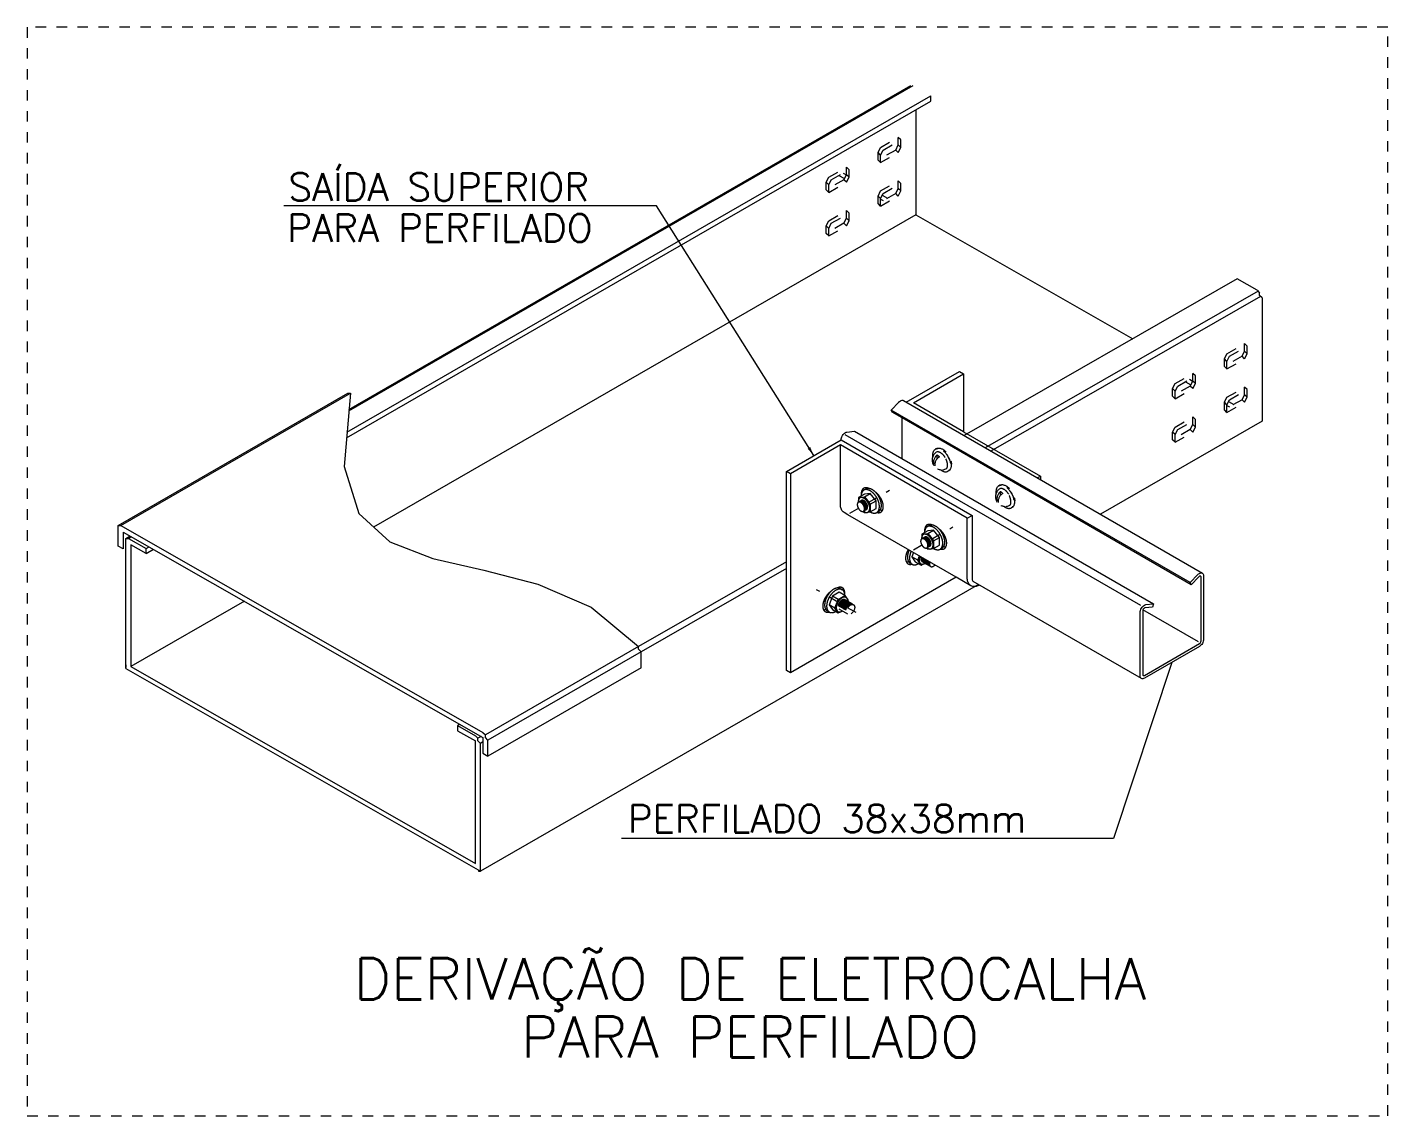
# Model space of a CAD drawing. Header units: millimetres. Extents: x 182 to 575, y -105 to 95.
# Drawn here: x 538.17 to 551.14, y 45.66 to 56.05 of the extents above; entities that cross this region are included whole.
import ezdxf
from ezdxf.enums import TextEntityAlignment as Align

# ---------------------------------------------------------------- set-up
doc = ezdxf.new("R2010")
doc.units = ezdxf.units.MM
doc.header["$MEASUREMENT"] = 0
doc.linetypes.add('DASHDOT', pattern=[1, 0.5, -0.25, 0, -0.25])
doc.linetypes.add('HIDDEN', pattern=[0.375, 0.25, -0.125])
doc.layers.add('auxiliar eletrica', color=1, linetype='Continuous')
for name, color, linetype, lineweight in [('auxiliar eletrica am', 2, 'Continuous', 20), ('auxiliar eletrica vd', 3, 'Continuous', 20), ('TEXTO ELETRICA', 2, 'Continuous', 20)]:
    doc.layers.add(name, color=color, linetype=linetype, lineweight=lineweight)
doc.styles.add('ROMANS', font='romans')
doc.styles.get("Standard").update_dxf_attribs({"font": 'romans.shx'})
doc.dimstyles.new('PAPER', dxfattribs={"dimtxt": 2.5, "dimasz": 2.5, "dimexe": 1.25, "dimexo": 0.625, "dimtad": 1, "dimdec": 4, "dimdsep": 46, "dimlunit": 6, "dimtxsty": 'Standard', "dimcen": 2.5, "dimadec": 0, "dimazin": 0, "dimtfac": 1, "dimtdec": 4, "dimtmove": 0, "dimatfit": 3, "dimfxl": 1, "dimtolj": 1, "dimtzin": 0, "dimarcsym": 0})

# ---------------------------------------------------------------- blocks, each defined once
blk = doc.blocks.new('detalhe perfilado')
at = {"layer": 'auxiliar eletrica', "lineweight": 0}
for p, q in [((12551.83, -3002.45), (12554.87, -3004.19)), ((12554.14, -3001.14), (12556.1, -3002.26)), ((12574.5, -3015.41), (12575.92, -3016.22)), ((12575.39, -3013.28), (12578.23, -3014.9))]:
    blk.add_line(p, q, dxfattribs=at)
at = {"layer": 'auxiliar eletrica', "linetype": 'HIDDEN', "lineweight": 0, "ltscale": 2.5}
for p, q in [((12740.64, -3114.94), (12743.68, -3116.68)), ((12742.95, -3113.62), (12744.91, -3114.74)), ((12763.31, -3127.89), (12764.73, -3128.7)), ((12764.2, -3125.77), (12767.04, -3127.39)), ((12604.97, -3151.42), (12604.47, -3151.69)), ((12605.36, -3156.93), (12605.39, -3154.87)), ((12611.7, -3163.49), (12611.2, -3163.76)), ((12557.82, -3186.57), (12579.38, -3174.13)), ((12639.52, -3171.37), (12639.02, -3171.64)), ((12565.7, -3177.78), (12568.88, -3175.94)), ((12568.88, -3181.74), (12572.06, -3179.9)), ((12639.92, -3176.88), (12639.95, -3174.82)), ((12646.25, -3183.44), (12645.75, -3183.71)), ((12592.38, -3206.52), (12613.93, -3194.08)), ((12600.25, -3197.73), (12603.43, -3195.89)), ((12603.43, -3201.69), (12606.62, -3199.85)), ((12594.75, -3212.33), (12591.57, -3210.5)), ((12601.8, -3215.7), (12597.09, -3212.98)), ((12561.15, -3240.82), (12539.59, -3228.38)), ((12551.43, -3233.67), (12548.25, -3231.83)), ((12549.6, -3238.4), (12546.41, -3236.57)), ((12556.64, -3241.77), (12551.93, -3239.05)), ((12559.79, -3236.55), (12555.08, -3233.83))]:
    blk.add_line(p, q, dxfattribs=at)
for points in [[(12573.12, -2989.97), (12574.5, -2987.22)], [(12582.77, -2988.6), (12573.12, -2994.11)], [(12574.5, -2987.22), (12584.15, -2981.7)], [(12574.5, -2991.35), (12575.88, -2988.6)], [(12575.88, -2988.6), (12585.53, -2983.08)], [(12582.77, -2988.6), (12584.15, -2985.84)], [(12584.15, -2989.97), (12582.77, -2988.6)], [(12585.53, -2983.08), (12584.15, -2981.7)], [(12585.53, -2983.08), (12584.15, -2981.7)], [(12584.15, -2985.84), (12584.15, -2981.7)], [(12585.53, -2987.22), (12584.15, -2985.84)], [(12584.15, -2989.97), (12585.53, -2987.22)], [(12585.53, -2984.46), (12585.53, -2983.08)], [(12585.53, -2987.22), (12585.53, -2984.46)], [(12573.12, -2992.73), (12573.12, -2989.97)], [(12574.5, -2991.35), (12573.12, -2989.97)], [(12574.5, -2995.49), (12573.12, -2994.11), (12573.12, -2992.73)], [(12574.5, -2995.49), (12584.15, -2989.97)], [(12574.5, -2995.49), (12574.5, -2991.35)], [(12544.89, -3006.22), (12546.27, -3003.47)], [(12546.27, -3003.47), (12555.93, -2997.95)], [(12547.65, -3004.84), (12557.3, -2999.33)], [(12554.55, -3004.84), (12555.93, -3002.09)], [(12557.3, -2999.33), (12555.93, -2997.95)], [(12557.3, -2999.33), (12555.93, -2997.95)], [(12555.93, -3002.09), (12555.93, -2997.95)], [(12557.3, -3003.47), (12555.93, -3002.09)], [(12555.93, -3006.22), (12557.3, -3003.47)], [(12557.3, -3000.71), (12557.3, -2999.33)], [(12557.3, -3003.47), (12557.3, -3000.71)], [(12554.55, -3004.84), (12544.89, -3010.36)], [(12544.89, -3008.98), (12544.89, -3006.22)], [(12546.27, -3007.6), (12544.89, -3006.22)], [(12546.27, -3011.74), (12544.89, -3010.36), (12544.89, -3008.98)], [(12546.27, -3007.6), (12547.65, -3004.84)], [(12546.27, -3011.74), (12555.93, -3006.22)], [(12546.27, -3011.74), (12546.27, -3007.6)], [(12555.93, -3006.22), (12554.55, -3004.84)], [(12573.12, -3013.68), (12574.5, -3010.92)], [(12574.5, -3010.92), (12584.15, -3005.41)], [(12575.88, -3012.3), (12585.53, -3006.78)], [(12582.77, -3012.3), (12584.15, -3009.54)], [(12585.53, -3006.78), (12584.15, -3005.41)], [(12585.53, -3006.78), (12584.15, -3005.41)], [(12584.15, -3009.54), (12584.15, -3005.41)], [(12585.53, -3010.92), (12584.15, -3009.54)], [(12584.15, -3013.68), (12585.53, -3010.92)], [(12585.53, -3008.16), (12585.53, -3006.78)], [(12585.53, -3010.92), (12585.53, -3008.16)], [(12582.77, -3012.3), (12573.12, -3017.82)], [(12573.12, -3016.44), (12573.12, -3013.68)], [(12574.5, -3015.06), (12573.12, -3013.68)], [(12574.5, -3019.2), (12573.12, -3017.82), (12573.12, -3016.44)], [(12574.5, -3015.06), (12575.88, -3012.3)], [(12574.5, -3019.2), (12584.15, -3013.68)], [(12574.5, -3019.2), (12574.5, -3015.06)], [(12584.15, -3013.68), (12582.77, -3012.3)], [(12546.27, -3027.17), (12555.93, -3021.65)], [(12547.65, -3028.55), (12557.3, -3023.03)], [(12554.55, -3028.55), (12555.93, -3025.79)], [(12557.3, -3023.03), (12555.93, -3021.65)], [(12557.3, -3023.03), (12555.93, -3021.65)], [(12555.93, -3025.79), (12555.93, -3021.65)], [(12557.3, -3027.17), (12555.93, -3025.79)], [(12557.3, -3024.41), (12557.3, -3023.03)], [(12557.3, -3027.17), (12557.3, -3024.41)], [(12544.89, -3029.93), (12546.27, -3027.17)], [(12554.55, -3028.55), (12544.89, -3034.07)], [(12544.89, -3032.69), (12544.89, -3029.93)], [(12546.27, -3031.31), (12544.89, -3029.93)], [(12546.27, -3035.45), (12544.89, -3034.07), (12544.89, -3032.69)], [(12546.27, -3031.31), (12547.65, -3028.55)], [(12546.27, -3035.45), (12555.93, -3029.93)], [(12546.27, -3035.45), (12546.27, -3031.31)], [(12555.93, -3029.93), (12554.55, -3028.55)], [(12555.93, -3029.93), (12557.3, -3027.17)], [(12761.93, -3102.46), (12763.31, -3099.7)], [(12763.31, -3099.7), (12772.96, -3094.18)], [(12764.69, -3101.08), (12774.34, -3095.56)], [(12771.58, -3101.08), (12772.96, -3098.32)], [(12772.96, -3098.32), (12772.96, -3094.18)], [(12774.34, -3095.56), (12772.96, -3094.18)], [(12774.34, -3095.56), (12772.96, -3094.18)], [(12774.34, -3099.7), (12772.96, -3098.32)], [(12772.96, -3102.46), (12774.34, -3099.7)], [(12774.34, -3096.94), (12774.34, -3095.56)], [(12774.34, -3099.7), (12774.34, -3096.94)], [(12771.58, -3101.08), (12761.93, -3106.6)], [(12761.93, -3105.22), (12761.93, -3102.46)], [(12763.31, -3103.84), (12761.93, -3102.46)], [(12763.31, -3107.98), (12761.93, -3106.6), (12761.93, -3105.22)], [(12763.31, -3103.84), (12764.69, -3101.08)], [(12763.31, -3107.98), (12772.96, -3102.46)], [(12763.31, -3107.98), (12763.31, -3103.84)], [(12772.96, -3102.46), (12771.58, -3101.08)], [(12735.08, -3115.95), (12744.74, -3110.43)], [(12736.46, -3117.33), (12746.12, -3111.81)], [(12743.36, -3117.33), (12744.74, -3114.57)], [(12746.12, -3111.81), (12744.74, -3110.43)], [(12746.12, -3111.81), (12744.74, -3110.43)], [(12744.74, -3114.57), (12744.74, -3110.43)], [(12746.12, -3115.95), (12744.74, -3114.57)], [(12746.12, -3113.19), (12746.12, -3111.81)], [(12746.12, -3115.95), (12746.12, -3113.19)], [(12733.7, -3118.71), (12735.08, -3115.95)], [(12743.36, -3117.33), (12733.7, -3122.85)], [(12733.7, -3121.47), (12733.7, -3118.71)], [(12735.08, -3120.09), (12733.7, -3118.71)], [(12735.08, -3124.23), (12733.7, -3122.85), (12733.7, -3121.47)], [(12735.08, -3120.09), (12736.46, -3117.33)], [(12735.08, -3124.23), (12744.74, -3118.71)], [(12735.08, -3124.23), (12735.08, -3120.09)], [(12744.74, -3118.71), (12743.36, -3117.33)], [(12744.74, -3118.71), (12746.12, -3115.95)], [(12763.31, -3123.41), (12772.96, -3117.89)], [(12764.69, -3124.79), (12774.34, -3119.27)], [(12771.58, -3124.79), (12772.96, -3122.03)], [(12774.34, -3119.27), (12772.96, -3117.89)], [(12774.34, -3119.27), (12772.96, -3117.89)], [(12772.96, -3122.03), (12772.96, -3117.89)], [(12774.34, -3123.41), (12772.96, -3122.03)], [(12774.34, -3120.65), (12774.34, -3119.27)], [(12774.34, -3123.41), (12774.34, -3120.65)], [(12761.93, -3126.17), (12763.31, -3123.41)], [(12771.58, -3124.79), (12761.93, -3130.31)], [(12761.93, -3128.93), (12761.93, -3126.17)], [(12763.31, -3127.55), (12761.93, -3126.17)], [(12763.31, -3131.69), (12761.93, -3130.31), (12761.93, -3128.93)], [(12763.31, -3127.55), (12764.69, -3124.79)], [(12763.31, -3131.69), (12772.96, -3126.17)], [(12763.31, -3131.69), (12763.31, -3127.55)], [(12772.96, -3126.17), (12771.58, -3124.79)], [(12772.96, -3126.17), (12774.34, -3123.41)], [(12735.08, -3139.66), (12744.74, -3134.14)], [(12736.46, -3141.04), (12746.12, -3135.52)], [(12746.12, -3135.52), (12744.74, -3134.14)], [(12746.12, -3135.52), (12744.74, -3134.14)], [(12744.74, -3138.28), (12744.74, -3134.14)], [(12746.12, -3136.9), (12746.12, -3135.52)], [(12746.12, -3139.66), (12746.12, -3136.9)], [(12733.7, -3142.42), (12735.08, -3139.66)], [(12743.36, -3141.04), (12733.7, -3146.56)], [(12733.7, -3145.18), (12733.7, -3142.42)], [(12735.08, -3143.8), (12733.7, -3142.42)], [(12735.08, -3143.8), (12736.46, -3141.04)], [(12735.08, -3147.94), (12744.74, -3142.42)], [(12735.08, -3147.94), (12735.08, -3143.8)], [(12743.36, -3141.04), (12744.74, -3138.28)], [(12744.74, -3142.42), (12743.36, -3141.04)], [(12746.12, -3139.66), (12744.74, -3138.28)], [(12744.74, -3142.42), (12746.12, -3139.66)], [(12735.08, -3147.94), (12733.7, -3146.56), (12733.7, -3145.18)], [(12562.51, -3178.06), (12564.1, -3177.92)], [(12562.51, -3178.06), (12563.22, -3178.32)], [(12564.1, -3177.92), (12565.7, -3177.78)], [(12564.39, -3178.14), (12565.69, -3177.78)], [(12565.7, -3177.78), (12567.29, -3179.76)], [(12565.7, -3177.78), (12566.13, -3178.98)], [(12567.29, -3179.76), (12568.88, -3181.74), (12568.88, -3185.98)], [(12567.74, -3180.95), (12568.88, -3181.74), (12568.52, -3183.02)], [(12568.39, -3185.15), (12568.88, -3185.98), (12567.67, -3186.02)], [(12597.07, -3198.01), (12598.66, -3197.87)], [(12597.07, -3198.01), (12597.78, -3198.27)], [(12598.66, -3197.87), (12600.25, -3197.73)], [(12598.95, -3198.09), (12600.24, -3197.73)], [(12600.25, -3197.73), (12601.84, -3199.71)], [(12600.25, -3197.73), (12600.68, -3198.93)], [(12601.84, -3199.71), (12603.43, -3201.69), (12603.43, -3205.93)], [(12602.29, -3200.9), (12603.43, -3201.69), (12603.08, -3202.97)], [(12594.75, -3212.33), (12595.67, -3209.97)], [(12594.75, -3212.33), (12595.57, -3211.36)], [(12595.67, -3209.97), (12595.67, -3209.96)], [(12602.94, -3205.1), (12603.43, -3205.93), (12602.22, -3205.97)], [(12595.67, -3213.64), (12594.75, -3212.33)], [(12595.71, -3213.28), (12594.75, -3212.34)], [(12596.59, -3214.95), (12595.67, -3213.64)], [(12596.59, -3214.95), (12596.45, -3214.2)], [(12550.51, -3236.04), (12551.43, -3233.67), (12555.11, -3231.55)], [(12551.32, -3235.05), (12551.43, -3233.67), (12552.72, -3233.34)], [(12554.64, -3232.38), (12555.11, -3231.55), (12555.74, -3232.58)], [(12549.6, -3238.4), (12550.51, -3236.04)], [(12549.6, -3238.4), (12550.42, -3237.43)], [(12550.51, -3239.71), (12549.6, -3238.4)], [(12550.56, -3239.35), (12549.6, -3238.41)], [(12551.43, -3241.02), (12550.51, -3239.71)], [(12551.43, -3241.02), (12551.3, -3240.28)]]:
    blk.add_lwpolyline(points, dxfattribs=at)
for points in [[(12573.5, -3185.67, 0.156834), (12574.5, -3184.56, 0.106618), (12574.96, -3182.45, 0.072348), (12574.63, -3180.15, 0.05876), (12573.5, -3177.53, 0.05876), (12571.8, -3175.25, 0.072348), (12569.98, -3173.81, 0.106618), (12567.91, -3173.15, 0.156834), (12566.45, -3173.46, 0.0009), (12566.44, -3173.47), (12565.36, -3174.1, 0.155912), (12564.36, -3175.2, 0.104464), (12563.91, -3177.27, 0.072348)], [(12563.96, -3176.6, -0.017356), (12563.94, -3176.08, -0.106608), (12564.37, -3174.1, -0.156954), (12565.3, -3173.06, -0.156954), (12566.67, -3172.77, -0.084212), (12568.22, -3173.19, -0.000076)], [(12572.41, -3186.3, 0.156834), (12573.42, -3185.19, 0.106618), (12573.87, -3183.07, 0.072348), (12573.54, -3180.78, 0.05876), (12572.41, -3178.16, 0.05876), (12570.71, -3175.88, 0.072348), (12568.89, -3174.44, 0.106618), (12566.83, -3173.78, 0.156834), (12565.37, -3174.09, 0.0009), (12565.36, -3174.1, 0.106618)], [(12566.38, -3173.51, -0.04001), (12566.64, -3172.78, -0.002357), (12566.65, -3172.76, -0.156954)], [(12564.04, -3179.73), (12562.38, -3180.69, 0.156834), (12561.98, -3181.13, 0.106618), (12561.8, -3181.98, 0.072348), (12561.93, -3182.89, 0.05876), (12562.38, -3183.94, 0.05876), (12563.06, -3184.85, 0.072348), (12563.78, -3185.42, 0.106618), (12564.61, -3185.69, 0.156834), (12565.19, -3185.56, 0.001889), (12565.2, -3185.56), (12566.85, -3184.6)], [(12568.88, -3185.98), (12572.06, -3184.14), (12572.06, -3179.9), (12568.88, -3175.94), (12565.7, -3176.23), (12565.7, -3176.23), (12562.51, -3178.06), (12562.47, -3179.38, 0.075548), (12562.32, -3180.34, 0.018441), (12562.34, -3180.71)], [(12562.38, -3180.69, -0.156954), (12562.96, -3180.56, -0.106608), (12563.78, -3180.83, -0.072297), (12564.51, -3181.4, -0.058704), (12565.19, -3182.31, -0.058704), (12565.64, -3183.35, -0.072297), (12565.78, -3184.27, -0.106608), (12565.6, -3185.12, -0.156954), (12565.2, -3185.56, -0.156954)], [(12567.48, -3186.11, 0.038837), (12567.69, -3186, 0.156834), (12568.32, -3185.31, 0.106618), (12568.61, -3183.97, 0.072348), (12568.4, -3182.52, 0.05876), (12567.69, -3180.87, 0.05876), (12566.62, -3179.43, 0.072348), (12565.47, -3178.52, 0.106618), (12564.17, -3178.1, 0.156834), (12563.25, -3178.3, 0.156834), (12562.61, -3179, 0.030822), (12562.47, -3179.38)], [(12562.9, -3180.39, -0.156954), (12563.48, -3180.26, -0.106608), (12564.3, -3180.53, -0.072297), (12565.03, -3181.1, -0.058704), (12565.71, -3182.01, -0.058704), (12566.16, -3183.06, -0.072297), (12566.3, -3183.97, -0.106608), (12566.12, -3184.82, -0.156954), (12565.72, -3185.26, -0.156954)], [(12563.41, -3180.09, -0.156954), (12564, -3179.96, -0.106608), (12564.82, -3180.23, -0.072297), (12565.55, -3180.8, -0.058704), (12566.23, -3181.71, -0.058704), (12566.68, -3182.76, -0.072297), (12566.81, -3183.67, -0.106608), (12566.63, -3184.52, -0.156954), (12566.23, -3184.96, -0.156954)], [(12563.94, -3179.8, -0.156954), (12564.52, -3179.67, -0.106608), (12565.34, -3179.94, -0.072297), (12566.07, -3180.51, -0.058704), (12566.75, -3181.42, -0.058704), (12567.2, -3182.46, -0.072297), (12567.34, -3183.38, -0.106608), (12567.16, -3184.23, -0.156954), (12566.76, -3184.67, -0.156954)], [(12564.04, -3179.73, -0.006824), (12564.06, -3179.72, -0.156834)], [(12564.06, -3179.72, -0.156834), (12564.64, -3179.59, -0.106618), (12565.47, -3179.86, -0.072348), (12566.2, -3180.43, -0.05876), (12566.88, -3181.34, -0.05876), (12567.32, -3182.39, -0.072348), (12567.46, -3183.3, -0.106618), (12567.28, -3184.15, -0.156834), (12566.88, -3184.59, -0.006824), (12566.85, -3184.6, -0.106618)], [(12571.81, -3175.26, -0.053413), (12573.03, -3176.31, -0.058704), (12574.63, -3178.45, -0.058704), (12575.68, -3180.9, -0.072297), (12576, -3183.05, -0.106608), (12575.57, -3185.03, -0.156954), (12574.63, -3186.07, -0.156954), (12573.27, -3186.36, -0.03884), (12572.53, -3186.23, -0.000076)], [(12565.08, -3185.62), (12565.7, -3186.27), (12566.62, -3186.18, 0.011945), (12566.77, -3186.2, 0.117283), (12567.48, -3186.11), (12568.88, -3185.98)], [(12565.15, -3185.58, 0.018441), (12565.47, -3185.78, 0.094553), (12566.62, -3186.18, 0.156834)], [(12568.92, -3185.97, 0.104684), (12570.95, -3186.61, 0.156834), (12572.41, -3186.3), (12573.5, -3185.67, 0.156834)], [(12568.92, -3185.97, 0.104684), (12570.95, -3186.61, 0.156834), (12572.41, -3186.3), (12573.5, -3185.67, 0.156834)], [(12575.56, -3185.05, -0.002357), (12575.54, -3185.05, -0.061626), (12574.39, -3184.79, -0.000076)], [(12603.43, -3205.93), (12606.62, -3204.09), (12606.62, -3199.85), (12603.43, -3195.89), (12600.25, -3196.18), (12600.25, -3196.18), (12597.07, -3198.01), (12597.03, -3199.33, 0.075548), (12596.88, -3200.29, 0.018441), (12596.89, -3200.66)], [(12608.05, -3205.62, 0.156834), (12609.06, -3204.51, 0.106618), (12609.51, -3202.4, 0.072348), (12609.18, -3200.1, 0.05876), (12608.05, -3197.48, 0.05876), (12606.35, -3195.2, 0.072348), (12604.53, -3193.76, 0.106618), (12602.47, -3193.1, 0.156834), (12601.01, -3193.41, 0.0009), (12601, -3193.42), (12599.91, -3194.05, 0.155912), (12598.92, -3195.15, 0.104464), (12598.46, -3197.22, 0.072348)], [(12598.51, -3196.55, -0.017356), (12598.49, -3196.03, -0.106608), (12598.92, -3194.05, -0.156954), (12599.86, -3193.01, -0.156954), (12601.22, -3192.72, -0.084212), (12602.78, -3193.14, -0.000076)], [(12606.97, -3206.25, 0.156834), (12607.97, -3205.14, 0.106618), (12608.43, -3203.02, 0.072348), (12608.09, -3200.73, 0.05876), (12606.97, -3198.11, 0.05876), (12605.27, -3195.83, 0.072348), (12603.44, -3194.39, 0.106618), (12601.38, -3193.73, 0.156834), (12599.92, -3194.04, 0.0009), (12599.91, -3194.05, 0.106618)], [(12600.93, -3193.46, -0.04001), (12601.19, -3192.73, -0.002357), (12601.2, -3192.71, -0.156954)], [(12606.36, -3195.21, -0.053413), (12607.59, -3196.26, -0.058704), (12609.18, -3198.4, -0.058704), (12610.24, -3200.85, -0.072297), (12610.55, -3203, -0.106608), (12610.12, -3204.98, -0.156954), (12609.19, -3206.02, -0.156954), (12607.82, -3206.31, -0.03884), (12607.09, -3206.18, -0.000076)], [(12598.59, -3199.68), (12596.93, -3200.64, 0.156834), (12596.53, -3201.08, 0.106618), (12596.35, -3201.93, 0.072348), (12596.48, -3202.84, 0.05876), (12596.93, -3203.89, 0.05876), (12597.61, -3204.8, 0.072348), (12598.34, -3205.37, 0.106618), (12599.16, -3205.64, 0.156834), (12599.75, -3205.51, 0.001889), (12599.75, -3205.51), (12601.41, -3204.55)], [(12596.93, -3200.64, -0.156954), (12597.51, -3200.51, -0.106608), (12598.34, -3200.78, -0.072297), (12599.07, -3201.35, -0.058704), (12599.75, -3202.26, -0.058704), (12600.2, -3203.3, -0.072297), (12600.33, -3204.22, -0.106608), (12600.15, -3205.07, -0.156954), (12599.75, -3205.51, -0.156954)], [(12602.03, -3206.06, 0.038837), (12602.25, -3205.95, 0.156834), (12602.88, -3205.26, 0.106618), (12603.17, -3203.92, 0.072348), (12602.96, -3202.47, 0.05876), (12602.25, -3200.82, 0.05876), (12601.17, -3199.38, 0.072348), (12600.02, -3198.47, 0.106618), (12598.72, -3198.05, 0.156834), (12597.8, -3198.25, 0.156834), (12597.17, -3198.95, 0.030822), (12597.03, -3199.33)], [(12597.43, -3200.35, -0.156954), (12598.02, -3200.22, -0.106608), (12598.84, -3200.49, -0.072297), (12599.57, -3201.06, -0.058704), (12600.25, -3201.97, -0.058704), (12600.7, -3203.02, -0.072297), (12600.83, -3203.93, -0.106608), (12600.65, -3204.78, -0.156954), (12600.25, -3205.22, -0.156954)], [(12597.95, -3200.05, -0.156954), (12598.53, -3199.92, -0.106608), (12599.36, -3200.19, -0.072297), (12600.08, -3200.76, -0.058704), (12600.77, -3201.67, -0.058704), (12601.22, -3202.72, -0.072297), (12601.35, -3203.63, -0.106608), (12601.17, -3204.48, -0.156954), (12600.77, -3204.92, -0.156954)], [(12598.47, -3199.76, -0.156954), (12599.06, -3199.63, -0.106608), (12599.88, -3199.9, -0.072297), (12600.61, -3200.47, -0.058704), (12601.29, -3201.38, -0.058704), (12601.74, -3202.42, -0.072297), (12601.87, -3203.34, -0.106608), (12601.69, -3204.19, -0.156954), (12601.29, -3204.63, -0.156954)], [(12598.59, -3199.68, -0.006824), (12598.62, -3199.67, -0.156834)], [(12598.62, -3199.67, -0.156834), (12599.2, -3199.54, -0.106618), (12600.02, -3199.81, -0.072348), (12600.75, -3200.38, -0.05876), (12601.43, -3201.29, -0.05876), (12601.88, -3202.34, -0.072348), (12602.01, -3203.25, -0.106618), (12601.83, -3204.1, -0.156834), (12601.43, -3204.54, -0.006824), (12601.41, -3204.55, -0.106618)], [(12589.6, -3206.46, 0.004301), (12589.5, -3206.62, 0.058704), (12588.44, -3209.08, 0.072297), (12588.13, -3211.22, 0.106608), (12588.56, -3213.21, 0.156954), (12589.5, -3214.25, 0.156954), (12590.86, -3214.54, 0.03884), (12591.6, -3214.41)], [(12590.63, -3213.85, -0.156834), (12589.63, -3212.74, -0.106618), (12589.17, -3210.62, -0.072348), (12589.5, -3208.33, -0.034834), (12590.1, -3206.74, -0.034834)], [(12591.71, -3214.48, -0.156834), (12590.71, -3213.37, -0.106618), (12590.25, -3211.25, -0.072348), (12590.59, -3208.96, -0.034834), (12591.18, -3207.37, -0.034834)], [(12592.49, -3208.12), (12591.57, -3210.5), (12593.41, -3213.11), (12593.41, -3213.11), (12596.59, -3214.95), (12597.75, -3214.33, 0.075548), (12598.65, -3213.97, 0.004317), (12598.73, -3213.93)], [(12595.93, -3210.11, 0.020722), (12595.72, -3210.71, 0.072348), (12595.51, -3212.16, 0.106618), (12595.8, -3213.49, 0.156834), (12596.43, -3214.19, 0.156834), (12597.35, -3214.39, 0.030822), (12597.75, -3214.33)], [(12599.63, -3205.57), (12600.25, -3206.22), (12601.17, -3206.13, 0.011945), (12601.32, -3206.15, 0.117283), (12602.03, -3206.06), (12603.43, -3205.93)], [(12599.71, -3205.53, 0.018441), (12600.02, -3205.73, 0.094553), (12601.17, -3206.13, 0.156834)], [(12603.48, -3205.92, 0.104684), (12605.51, -3206.56, 0.156834), (12606.97, -3206.25), (12608.05, -3205.62, 0.156834)], [(12603.48, -3205.92, 0.104684), (12605.51, -3206.56, 0.156834), (12606.97, -3206.25), (12608.05, -3205.62, 0.156834)], [(12610.12, -3205, -0.002357), (12610.09, -3205, -0.061626), (12608.94, -3204.74, -0.000076)], [(12588.57, -3213.23, 0.002357), (12588.59, -3213.23, 0.061626), (12589.74, -3212.97, 0.000076)], [(12588.57, -3213.23, 0.002357), (12588.59, -3213.23, 0.061626), (12589.74, -3212.97, 0.000076)], [(12595.2, -3214.15, -0.104684), (12593.17, -3214.79, -0.156834), (12591.71, -3214.48), (12590.63, -3213.85, -0.156834)], [(12547.16, -3229.51, 0.053413), (12545.94, -3230.56, 0.058704), (12544.34, -3232.7, 0.058704), (12543.29, -3235.15, 0.072297), (12542.98, -3237.3, 0.106608), (12543.4, -3239.28, 0.156954), (12544.34, -3240.32, 0.156954), (12545.71, -3240.61, 0.03884), (12546.44, -3240.48, 0.000076)], [(12545.47, -3239.92, -0.156834), (12544.47, -3238.81, -0.106618), (12544.01, -3236.69, -0.072348), (12544.35, -3234.4, -0.05876), (12545.47, -3231.78, -0.05876), (12547.18, -3229.5, -0.072348), (12549, -3228.06, -0.106618), (12551.06, -3227.4, -0.156834), (12552.52, -3227.71, -0.0009), (12552.53, -3227.72), (12553.61, -3228.34, -0.155912), (12554.61, -3229.45, -0.104464), (12555.07, -3231.52, -0.072348)], [(12546.56, -3240.55, -0.156834), (12545.56, -3239.44, -0.106618), (12545.1, -3237.32, -0.072348), (12545.43, -3235.03, -0.05876), (12546.56, -3232.41, -0.05876), (12548.26, -3230.12, -0.072348), (12550.08, -3228.69, -0.106618), (12552.15, -3228.02, -0.156834), (12553.61, -3228.34, -0.0009), (12553.61, -3228.34, -0.106618)], [(12555.11, -3231.55), (12551.93, -3229.71), (12548.25, -3231.83), (12546.41, -3236.57), (12548.25, -3239.18), (12548.25, -3239.18), (12551.43, -3241.02), (12552.59, -3240.4, 0.075548), (12553.5, -3240.04, 0.004317), (12553.57, -3240, 0.004317)], [(12555.92, -3232.7, 0.038837), (12555.72, -3232.56, 0.156834), (12554.8, -3232.36, 0.106618), (12553.5, -3232.78, 0.072348), (12552.35, -3233.69, 0.05876), (12551.27, -3235.13, 0.05876), (12550.56, -3236.78, 0.072348), (12550.35, -3238.23, 0.106618), (12550.64, -3239.57, 0.156834), (12551.27, -3240.26, 0.156834), (12552.2, -3240.46, 0.030822), (12552.59, -3240.4)], [(12555.02, -3230.85, 0.017356), (12555.03, -3230.33, 0.106608), (12554.61, -3228.34, 0.156954), (12553.67, -3227.31, 0.156954), (12552.3, -3227.01, 0.084212), (12550.75, -3227.44, 0.000076)], [(12552.59, -3227.76, 0.04001), (12552.33, -3227.03, 0.002357), (12552.33, -3227.01, 0.156954)], [(12556.76, -3234.8), (12556.95, -3234.16), (12556.41, -3233.4, 0.011945), (12556.35, -3233.26, 0.117283), (12555.92, -3232.7), (12555.11, -3231.55)], [(12556.64, -3234.73, 0.006604), (12556.64, -3234.6, 0.094553), (12556.41, -3233.4)], [(12543.41, -3239.3, 0.002357), (12543.43, -3239.3, 0.061626), (12544.59, -3239.04, 0.000076)], [(12550.05, -3240.22, -0.104684), (12548.02, -3240.86, -0.156834), (12546.56, -3240.55), (12545.47, -3239.92, -0.156834)]]:
    blk.add_lwpolyline(points, format="xyb", dxfattribs=at)
at = {"layer": 'auxiliar eletrica', "linetype": 'Continuous', "lineweight": 0, "ltscale": 0.3}
blk.add_lwpolyline([(12733.32, -3268), (12701.54, -3364.07), (12433.36, -3364.07)], dxfattribs=at)
at = {"layer": 'auxiliar eletrica', "linetype": 'HIDDEN', "lineweight": 0, "ltscale": 2.5}
for centre, start, end in [((12607.82, -3157.71), 119.14662, 268.04854), ((12607.85, -3157.75), 150.2447, 299.14662), ((12608.57, -3159.04), 127.29126, 200.77466), ((12609.31, -3160.37), 121.78227, 192.21695), ((12642.38, -3177.66), 119.14662, 268.04854), ((12642.4, -3177.7), 150.2447, 299.14662), ((12643.12, -3178.99), 127.29126, 200.77466), ((12643.86, -3180.32), 121.78227, 192.21695)]:
    blk.add_arc(centre, 5.24, start, end, dxfattribs=at)
at = {"layer": 'auxiliar eletrica', "linetype": 'HIDDEN', "lineweight": 0, "ltscale": 2.5, "extrusion": (0, 0, -1)}
for centre, start_param in [((12607.82, -3157.71), 2.223124), ((12608.32, -3157.43), 3.141593), ((12642.38, -3177.66), 2.223124), ((12642.87, -3177.38), 3.141593)]:
    blk.add_ellipse(centre, major_axis=(3.35, -6.01), ratio=0.57735, start_param=start_param, end_param=5.422031, dxfattribs=at)
at = {"layer": 'auxiliar eletrica', "linetype": 'HIDDEN', "lineweight": 0, "ltscale": 2.5}
for centre, major_axis, ratio, start_param, end_param in [((12608.34, -3157.47), (3.35, -6.01), 0.57735, 0, 2.280439), ((12607.85, -3157.75), (3.35, -6.01), 0.57735, -0.918469, 2.280439), ((12642.4, -3177.7), (3.35, -6.01), 0.57735, -0.918469, 2.280439), ((12642.9, -3177.42), (3.35, -6.01), 0.57735, 0, 2.280439), ((12598.69, -3210.39), (1.6, 2.59), 0.596436, 1.971628, 3.175882), ((12599.1, -3210.62), (1.6, 2.59), 0.596436, 1.971628, 3.175882), ((12599.45, -3210.83), (1.6, 2.59), 0.596436, 1.971628, 3.175882), ((12599.81, -3211.03), (1.6, 2.59), 0.596436, 1.971628, 3.175882), ((12600.17, -3211.24), (1.6, 2.59), 0.596436, 1.971628, 3.175882), ((12600.52, -3211.45), (1.6, 2.59), 0.596436, 1.971628, 3.175882), ((12600.93, -3211.68), (1.6, 2.59), 0.596436, 1.971628, 3.175882), ((12601.34, -3211.92), (1.6, 2.59), 0.596436, 1.971628, 3.175882), ((12601.7, -3212.12), (1.6, 2.59), 0.596436, 1.971628, 3.175882), ((12602.05, -3212.33), (1.6, 2.59), 0.596436, 1.971628, 3.175882), ((12602.41, -3212.54), (1.6, 2.59), 0.596436, 1.971628, 3.175882), ((12602.77, -3212.74), (1.6, 2.59), 0.596436, 1.971628, 3.175882), ((12603.34, -3213.07), (1.6, 2.59), 0.596436, 1.971628, 4.345847), ((12553.53, -3236.46), (1.6, 2.59), 0.596436, 0, 3.175882), ((12553.94, -3236.69), (1.6, 2.59), 0.596436, 0, 3.175882), ((12554.3, -3236.9), (1.6, 2.59), 0.596436, 0, 3.175882), ((12554.65, -3237.1), (1.6, 2.59), 0.596436, 0, 3.175882), ((12555.01, -3237.31), (1.6, 2.59), 0.596436, 0, 3.175882), ((12555.37, -3237.52), (1.6, 2.59), 0.596436, 0, 3.175882), ((12555.78, -3237.75), (1.6, 2.59), 0.596436, 0, 3.175882), ((12556.19, -3237.99), (1.6, 2.59), 0.596436, 0, 3.175882), ((12556.54, -3238.19), (1.6, 2.59), 0.596436, 0, 3.175882), ((12556.9, -3238.4), (1.6, 2.59), 0.596436, 0, 3.175882), ((12557.25, -3238.61), (1.6, 2.59), 0.596436, 0, 3.175882), ((12557.61, -3238.81), (1.6, 2.59), 0.596436, 0, 3.175882)]:
    blk.add_ellipse(centre, major_axis=major_axis, ratio=ratio, start_param=start_param, end_param=end_param, dxfattribs=at)
blk.add_ellipse((12558.19, -3239.14), major_axis=(1.6, 2.59), ratio=0.596436, dxfattribs=at)
for points in [[(12605.27, -3153.13), (12605.36, -3153.08), (12605.45, -3153.05), (12605.75, -3153.03), (12605.95, -3153.04), (12606.45, -3153.18), (12606.74, -3153.31), (12607.7, -3153.88), (12608.44, -3154.54), (12609.7, -3156.2), (12610.24, -3157.2), (12610.91, -3159.14), (12611.04, -3160.09), (12610.99, -3160.9), (12610.98, -3161), (12610.96, -3161.09)], [(12610.4, -3162.33), (12610.48, -3162.28), (12610.56, -3162.21), (12610.74, -3161.97), (12610.83, -3161.79), (12610.97, -3161.3), (12611.02, -3160.98), (12611.04, -3159.86), (12610.86, -3158.89), (12610.12, -3156.94), (12609.55, -3155.96), (12608.25, -3154.37), (12607.51, -3153.76), (12606.79, -3153.38), (12606.7, -3153.34), (12606.62, -3153.3)], [(12639.83, -3173.08), (12639.91, -3173.03), (12640.01, -3173), (12640.31, -3172.98), (12640.51, -3172.99), (12641, -3173.13), (12641.29, -3173.26), (12642.26, -3173.83), (12642.99, -3174.49), (12644.26, -3176.15), (12644.79, -3177.15), (12645.46, -3179.09), (12645.6, -3180.04), (12645.54, -3180.85), (12645.53, -3180.95), (12645.52, -3181.04)], [(12644.95, -3182.28), (12645.04, -3182.23), (12645.12, -3182.16), (12645.29, -3181.92), (12645.39, -3181.74), (12645.53, -3181.25), (12645.57, -3180.93), (12645.59, -3179.81), (12645.42, -3178.84), (12644.67, -3176.89), (12644.1, -3175.91), (12642.8, -3174.32), (12642.07, -3173.71), (12641.34, -3173.33), (12641.26, -3173.29), (12641.17, -3173.25)]]:
    blk.add_open_spline(points, degree=3, knots=[0, 0, 0, 0, 0.260881, 0.260881, 0.521762, 0.521762, 0.782643, 0.782643, 1.32648, 1.32648, 1.870318, 1.870318, 2.414155, 2.414155, 2.492071, 2.492071, 2.492071, 2.492071], dxfattribs=at)
for points in [[(12605.39, -3154.87), (12605.77, -3155.15), (12606.17, -3155.5), (12606.55, -3155.92)], [(12639.95, -3174.82), (12640.33, -3175.1), (12640.72, -3175.45), (12641.1, -3175.87)]]:
    blk.add_open_spline(points, degree=3, dxfattribs=at)
at = {"layer": 'auxiliar eletrica am', "lineweight": 0}
for p, q in [((12593.71, -2966.82), (12593.71, -3024)), ((12593.71, -3023.97), (12298.05, -3194.17)), ((12593.71, -3024), (12711.99, -3091.59)), ((12768.95, -3058.91), (12620.07, -3144.33)), ((12779.76, -3065.09), (12768.95, -3058.91)), ((12782.52, -3069.25), (12781.14, -3067.87)), ((12592.49, -3126.46), (12619.77, -3110.71)), ((12158.95, -3193.39), (12284.07, -3121.24)), ((12284.03, -3121.24), (12285.46, -3121.24)), ((12619.77, -3142.21), (12592.49, -3126.46)), ((12743.32, -3224.49), (12580.34, -3130.39)), ((12716.43, -3237.03), (12555.26, -3143.99)), ((12525.41, -3165.19), (12523.14, -3163.87)), ((12659.91, -3167.33), (12661.6, -3166.36)), ((12621.8, -3189.34), (12624.42, -3187.8)), ((12158.95, -3193.39), (12160.38, -3193.39)), ((12158.95, -3204.56), (12158.95, -3193.39)), ((12160.38, -3193.39), (12357.75, -3306.18)), ((12161.71, -3196.94), (12161.71, -3206.14)), ((12161.71, -3196.94), (12357.75, -3308.96)), ((12165.85, -3203.9), (12165.85, -3270.28)), ((12174.13, -3208.63), (12165.85, -3203.9)), ((12161.71, -3206.14), (12158.95, -3204.56)), ((12227.72, -3234.66), (12165.85, -3270.28)), ((12747.79, -3256.73), (12717.54, -3239.27)), ((12444.01, -3262.18), (12442.63, -3260.8)), ((12165.85, -3270.28), (12353.61, -3377.57)), ((12163.09, -3271.33), (12356.37, -3381.78)), ((12345.17, -3301.78), (12343.95, -3302.47)), ((12353.61, -3377.57), (12353.61, -3310.78)), ((12356.37, -3312.16), (12354.99, -3310.78)), ((12356.37, -3381.78), (12356.37, -3312.16)), ((12360.5, -3310.34), (12359.13, -3308.96))]:
    blk.add_line(p, q, dxfattribs=at)
for points in [[(12283.37, -3145.6), (12601.99, -2962.05), (12601.99, -2958.99)], [(12283.63, -3142.54), (12601.99, -2958.99)], [(12284.63, -3130.86), (12592.33, -2953.47)], [(12284.71, -3130.02), (12590.95, -2953.47)], [(12780.3, -3065.62), (12631.56, -3150.96)], [(12781.68, -3068.41), (12634.67, -3152.76)], [(12779.76, -3065.09), (12781.14, -3066.46)], [(12781.14, -3067.87), (12781.14, -3066.46)], [(12782.52, -3069.25), (12782.52, -3136.49), (12782.52, -3136.49)], [(12160.33, -3193.39), (12285.46, -3121.24)], [(12285.46, -3121.24), (12282.05, -3161.1), (12290.01, -3186.84), (12306.96, -3202.29), (12330.49, -3211.28), (12358.22, -3217.66), (12387.75, -3225.24), (12416.68, -3237.88), (12442.63, -3259.4)], [(12782.52, -3136.46), (12694.35, -3187.21)], [(12163.09, -3200.36), (12165.37, -3199.04)], [(12163.09, -3271.33), (12163.09, -3200.36), (12164.47, -3200.36)], [(12164.47, -3200.36), (12166.07, -3199.43)], [(12164.47, -3200.36), (12174.13, -3205.87)], [(12174.13, -3205.87), (12175.72, -3204.95)], [(12174.13, -3208.63), (12174.13, -3205.87)], [(12174.13, -3208.63), (12178.13, -3206.32)], [(12523.14, -3213.18), (12442.61, -3259.38)], [(12523.14, -3216.75), (12443.99, -3262.16)], [(12627.86, -3225.49), (12356.37, -3381.78)], [(12442.63, -3259.4), (12359.13, -3307.56)], [(12444.01, -3262.18), (12360.5, -3310.34)], [(12442.63, -3260.8), (12442.63, -3259.4)], [(12444.01, -3270.98), (12444.01, -3270.98), (12444.01, -3262.18)], [(12163.09, -3269.36), (12163.09, -3270.74)], [(12444.01, -3270.98), (12360.5, -3319.13)], [(12343.95, -3302.47), (12353.61, -3307.99)], [(12343.95, -3302.47), (12343.95, -3305.23)], [(12343.95, -3305.23), (12353.61, -3310.78)], [(12357.75, -3306.18), (12359.13, -3307.56)], [(12359.13, -3308.96), (12359.13, -3307.56)], [(12353.61, -3307.99), (12354.99, -3309.37)], [(12356.72, -3308.38), (12354.99, -3309.37)], [(12354.99, -3310.78), (12354.99, -3309.37)], [(12357.75, -3311.37), (12356.37, -3312.16)], [(12357.75, -3308.96), (12357.75, -3317.55), (12360.5, -3319.13), (12360.5, -3310.34)]]:
    blk.add_lwpolyline(points, dxfattribs=at)
for points in [[(12588.51, -3126.13), (12617.5, -3109.39), (12619.77, -3110.71), (12619.77, -3142.21), (12661.6, -3166.36), (12661.6, -3168.31, -0.000866)], [(12586.25, -3156.9), (12586.25, -3134.66), (12580.86, -3131.55), (12580.34, -3130.39), (12584.46, -3126.02, -0.001819), (12584.49, -3125.99, -0.073072), (12585.32, -3125.35, -0.106752), (12586.26, -3125.05, -0.15515), (12586.93, -3125.2), (12749.92, -3219.29, -0.15515), (12750.38, -3219.8, -0.104771), (12750.59, -3220.75), (12750.59, -3255.4, -0.001959), (12750.59, -3255.41, -0.073072), (12750.45, -3256.46, -0.059555), (12749.94, -3257.64, -0.059555), (12749.17, -3258.68, -0.073072), (12748.34, -3259.32, -0.001959), (12748.32, -3259.33), (12718.31, -3276.66, -0.104771), (12717.39, -3276.94, -0.15515), (12716.72, -3276.8), (12624.95, -3223.81, -0.15515)], [(12553.06, -3146.6, -0.001959), (12553.06, -3146.58, -0.073072), (12553.2, -3145.54, -0.059555), (12553.71, -3144.35, -0.059555), (12554.49, -3143.32, -0.073072), (12555.31, -3142.67, -0.099756), (12556.19, -3142.38), (12560.33, -3141.94), (12723.31, -3236.04), (12722.79, -3237.8), (12718.66, -3238.22, 0.099756), (12718.31, -3238.34, 0.073072), (12717.97, -3238.6, 0.059555), (12717.67, -3239.01, 0.059555), (12717.46, -3239.48, 0.073072), (12717.4, -3239.9, 0.001959), (12717.4, -3239.91), (12717.4, -3274.56, 0.104771), (12717.49, -3274.94, 0.15515), (12717.67, -3275.14, 0.15515), (12717.94, -3275.2, 0.104771), (12718.31, -3275.08), (12748.32, -3257.76, 0.001959), (12748.33, -3257.76, 0.073072), (12748.66, -3257.5, 0.059555), (12748.97, -3257.08, 0.059555), (12749.17, -3256.61, 0.073072), (12749.23, -3256.19, 0.001959), (12749.23, -3256.18), (12749.23, -3221.53, 0.104771), (12749.14, -3221.16, 0.15515), (12748.96, -3220.95, 0.15515), (12748.69, -3220.89, 0.106752), (12748.31, -3221.01, 0.073072), (12747.98, -3221.27, 0.001819), (12747.97, -3221.28), (12743.84, -3225.65), (12586.25, -3134.66)], [(12628.42, -3225.82), (12628, -3226.06, -0.105876), (12626.01, -3226.68, -0.15515), (12623.79, -3226.2), (12615.72, -3221.54), (12525.41, -3273.68), (12523.14, -3272.37), (12523.14, -3163.87), (12553.06, -3146.6), (12624.42, -3187.8, 0.001959), (12624.42, -3187.82), (12624.42, -3222.47, 0.104771), (12624.64, -3223.41, 0.15515), (12625.1, -3223.92)], [(12623.79, -3226.2, -0.15515), (12622.25, -3224.51, -0.105876), (12621.8, -3222.48), (12621.8, -3189.34), (12552.69, -3149.44), (12525.41, -3165.19), (12525.41, -3273.68)], [(12615.72, -3221.54), (12556.67, -3187.44), (12554.68, -3186.3, -0.15515), (12553.15, -3184.61, -0.105876), (12552.69, -3182.58), (12552.69, -3149.44, -0.000866)], [(12743.84, -3225.65), (12743.32, -3224.49), (12747.45, -3220.12, -0.001819), (12747.47, -3220.09, -0.073072), (12748.3, -3219.44, -0.106752), (12749.24, -3219.15, -0.15515), (12749.92, -3219.29, -0.15515)], [(12716.72, -3276.8, -0.15515), (12716.25, -3276.29, -0.104771), (12716.04, -3275.35), (12716.04, -3240.7, -0.001959), (12716.04, -3240.68, -0.073072), (12716.19, -3239.64, -0.059555), (12716.69, -3238.45, -0.059555), (12717.47, -3237.42, -0.073072), (12718.3, -3236.77, -0.099756), (12719.17, -3236.48), (12723.31, -3236.04)]]:
    blk.add_lwpolyline(points, format="xyb", dxfattribs=at)
for centre, radius, start, end in [((12356.02, -3380.03), 1.88, 239.97893, 264.31982), ((12356.55, -3379.1), 2.94, 239.96156, 239.97893), ((12355.92, -3381.01), 0.888, 264.31982, 300)]:
    blk.add_arc(centre, radius, start, end, dxfattribs=at)
at = {"layer": 'auxiliar eletrica vd', "linetype": 'DASHDOT'}
blk.add_lwpolyline([(12109.32, -2921.65), (12109.32, -3515.21), (12851.01, -3515.21), (12851.01, -2921.65)], close=True, dxfattribs=at)
at = {"layer": 'TEXTO ELETRICA', "style": 'ROMANS'}
for s, p in [('SAÍDA SUPERIOR', (12251.66, -3016.24)), ('PARA PERFILADO', (12251.03, -3038.58)), ('PERFILADO 38x38mm', (12436.67, -3360.65))]:
    blk.add_text(s, height=15, dxfattribs=at).set_placement(p)
for s, p in [('DERIVAÇÃO DE ELETROCALHA', (12503.39, -3440.55)), ('PARA PERFILADO', (12503.39, -3472.24))]:
    blk.add_text(s, height=22.5, dxfattribs=at).set_placement(p, align=Align.MIDDLE_CENTER)
at = {"layer": 'auxiliar eletrica', "linetype": 'Continuous', "lineweight": 0, "ltscale": 0.3}
blk.add_leader([(12538.1, -3155.24), (12452.33, -3018.99), (12249.29, -3018.99)], dimstyle='PAPER', override={"dimtxt": 2, "dimasz": 5, "dimexe": 0.25, "dimexo": 0.2, "dimgap": 0.5, "dimtxsty": 'ROMANS', "dimcen": 1}, dxfattribs=at)

msp = doc.modelspace()

# ---------------------------------------------------------------- block references
at = {"layer": 'auxiliar eletrica am', "xscale": 0.0175, "yscale": 0.0175, "zscale": 0.0175}
msp.add_blockref('detalhe perfilado', (326.252, 107.181), dxfattribs=at)

doc.saveas('drawing.dxf')
